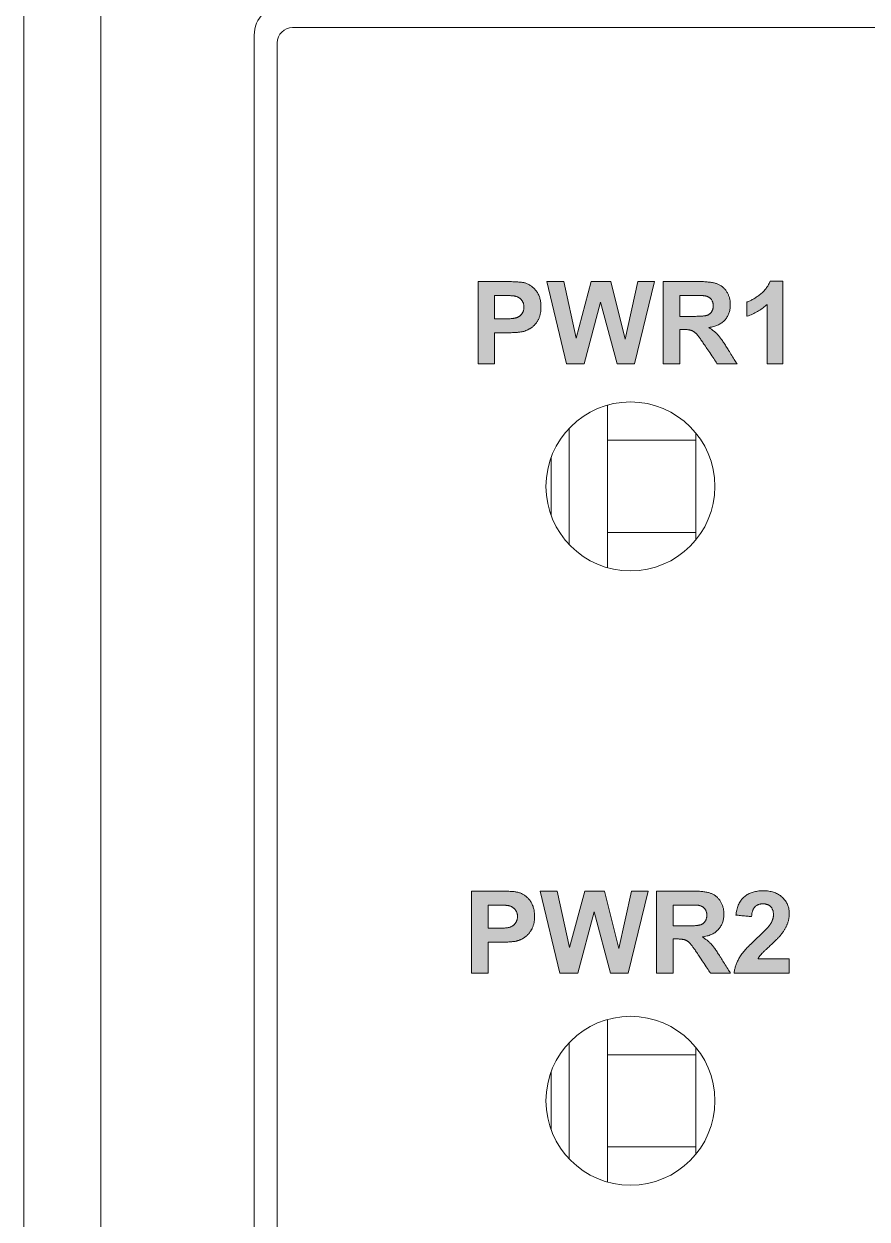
# Model space of a CAD drawing. Header units: millimetres. Extents: x 0 to 900, y 0 to 297.
# Drawn here: x 706.251 to 707.624, y 150.078 to 152.024 of the extents above; entities that cross this region are included whole.
import ezdxf

# ---------------------------------------------------------------- set-up
doc = ezdxf.new("R2010")
doc.units = ezdxf.units.MM
doc.layers.add('PRINT', color=7, linetype='Continuous')

# ---------------------------------------------------------------- blocks, each defined once
blk = doc.blocks.new('DVS-005R00')
at = {"layer": 'PRINT', "lineweight": 0}
h = blk.add_hatch(color=256, dxfattribs=at)
h.dxf.hatch_style = 2
edge = h.paths.add_edge_path()
edge.add_spline(control_points=[(5.915, 107.321), (5.915, 107.321), (5.915, 108.392), (5.915, 108.392), (5.915, 108.392), (6.262, 108.392), (6.262, 108.392), (6.394, 108.392), (6.479, 108.386), (6.519, 108.376), (6.581, 108.36), (6.632, 108.325), (6.673, 108.271), (6.715, 108.217), (6.735, 108.148), (6.735, 108.062), (6.735, 107.997), (6.723, 107.941), (6.7, 107.897), (6.676, 107.852), (6.645, 107.817), (6.609, 107.791), (6.572, 107.766), (6.535, 107.749), (6.497, 107.74), (6.445, 107.73), (6.37, 107.725), (6.272, 107.725), (6.272, 107.725), (6.131, 107.725), (6.131, 107.725), (6.131, 107.725), (6.131, 107.321), (6.131, 107.321), (6.131, 107.321), (5.915, 107.321), (5.915, 107.321)], knot_values=[0, 0, 0, 0, 1, 1, 1, 2, 2, 2, 3, 3, 3, 4, 4, 4, 5, 5, 5, 6, 6, 6, 7, 7, 7, 8, 8, 8, 9, 9, 9, 10, 10, 10, 11, 11, 11, 12, 12, 12, 12], degree=3, periodic=0)
edge = h.paths.add_edge_path()
edge.add_spline(control_points=[(6.131, 108.211), (6.131, 108.211), (6.131, 107.907), (6.131, 107.907), (6.131, 107.907), (6.25, 107.907), (6.25, 107.907), (6.335, 107.907), (6.392, 107.912), (6.421, 107.924), (6.449, 107.935), (6.472, 107.952), (6.488, 107.976), (6.505, 108), (6.513, 108.028), (6.513, 108.059), (6.513, 108.098), (6.501, 108.131), (6.478, 108.156), (6.455, 108.181), (6.427, 108.197), (6.391, 108.203), (6.366, 108.208), (6.314, 108.211), (6.236, 108.211), (6.236, 108.211), (6.131, 108.211), (6.131, 108.211)], knot_values=[0, 0, 0, 0, 1, 1, 1, 2, 2, 2, 3, 3, 3, 4, 4, 4, 5, 5, 5, 6, 6, 6, 7, 7, 7, 8, 8, 8, 9, 9, 9, 9], degree=3, periodic=0)
h = blk.add_hatch(color=256, dxfattribs=at)
h.dxf.hatch_style = 2
h.paths.add_polyline_path([(7.065, 107.321), (6.809, 108.392), (7.031, 108.392), (7.192, 107.656), (7.388, 108.392), (7.645, 108.392), (7.832, 107.644), (7.997, 108.392), (8.214, 108.392), (7.954, 107.321), (7.725, 107.321), (7.512, 108.122), (7.299, 107.321)])
h = blk.add_hatch(color=256, dxfattribs=at)
h.dxf.hatch_style = 2
edge = h.paths.add_edge_path()
edge.add_spline(control_points=[(8.325, 107.321), (8.325, 107.321), (8.325, 108.392), (8.325, 108.392), (8.325, 108.392), (8.78, 108.392), (8.78, 108.392), (8.895, 108.392), (8.978, 108.382), (9.03, 108.363), (9.082, 108.344), (9.123, 108.31), (9.154, 108.26), (9.186, 108.211), (9.201, 108.155), (9.201, 108.092), (9.201, 108.011), (9.177, 107.945), (9.13, 107.893), (9.083, 107.84), (9.012, 107.807), (8.919, 107.794), (8.965, 107.766), (9.004, 107.736), (9.034, 107.704), (9.065, 107.671), (9.106, 107.613), (9.157, 107.53), (9.157, 107.53), (9.288, 107.321), (9.288, 107.321), (9.288, 107.321), (9.029, 107.321), (9.029, 107.321), (9.029, 107.321), (8.873, 107.554), (8.873, 107.554), (8.818, 107.637), (8.78, 107.69), (8.759, 107.712), (8.739, 107.733), (8.717, 107.748), (8.694, 107.756), (8.671, 107.764), (8.635, 107.768), (8.585, 107.768), (8.585, 107.768), (8.542, 107.768), (8.542, 107.768), (8.542, 107.768), (8.542, 107.321), (8.542, 107.321), (8.542, 107.321), (8.325, 107.321), (8.325, 107.321)], knot_values=[0, 0, 0, 0, 1, 1, 1, 2, 2, 2, 3, 3, 3, 4, 4, 4, 5, 5, 5, 6, 6, 6, 7, 7, 7, 8, 8, 8, 9, 9, 9, 10, 10, 10, 11, 11, 11, 12, 12, 12, 13, 13, 13, 14, 14, 14, 15, 15, 15, 16, 16, 16, 17, 17, 17, 18, 18, 18, 18], degree=3, periodic=0)
edge = h.paths.add_edge_path()
edge.add_spline(control_points=[(8.542, 107.939), (8.542, 107.939), (8.702, 107.939), (8.702, 107.939), (8.805, 107.939), (8.87, 107.943), (8.896, 107.952), (8.922, 107.961), (8.942, 107.976), (8.956, 107.997), (8.971, 108.019), (8.978, 108.046), (8.978, 108.078), (8.978, 108.114), (8.969, 108.143), (8.95, 108.165), (8.93, 108.187), (8.903, 108.201), (8.868, 108.207), (8.851, 108.21), (8.798, 108.211), (8.71, 108.211), (8.71, 108.211), (8.542, 108.211), (8.542, 108.211), (8.542, 108.211), (8.542, 107.939), (8.542, 107.939)], knot_values=[0, 0, 0, 0, 1, 1, 1, 2, 2, 2, 3, 3, 3, 4, 4, 4, 5, 5, 5, 6, 6, 6, 7, 7, 7, 8, 8, 8, 9, 9, 9, 9], degree=3, periodic=0)
h = blk.add_hatch(color=256, dxfattribs=at)
h.dxf.hatch_style = 2
edge = h.paths.add_edge_path()
edge.add_spline(control_points=[(9.885, 107.321), (9.885, 107.321), (9.679, 107.321), (9.679, 107.321), (9.679, 107.321), (9.679, 108.095), (9.679, 108.095), (9.604, 108.024), (9.516, 107.973), (9.414, 107.939), (9.414, 107.939), (9.414, 108.125), (9.414, 108.125), (9.468, 108.143), (9.526, 108.176), (9.589, 108.225), (9.652, 108.274), (9.695, 108.331), (9.718, 108.396), (9.718, 108.396), (9.885, 108.396), (9.885, 108.396), (9.885, 108.396), (9.885, 107.321), (9.885, 107.321)], knot_values=[0, 0, 0, 0, 1, 1, 1, 2, 2, 2, 3, 3, 3, 4, 4, 4, 5, 5, 5, 6, 6, 6, 7, 7, 7, 8, 8, 8, 8], degree=3, periodic=0)
h = blk.add_hatch(color=256, dxfattribs=at)
h.dxf.hatch_style = 2
edge = h.paths.add_edge_path()
edge.add_spline(control_points=[(5.831, 99.385), (5.831, 99.385), (5.831, 100.456), (5.831, 100.456), (5.831, 100.456), (6.178, 100.456), (6.178, 100.456), (6.31, 100.456), (6.395, 100.45), (6.435, 100.44), (6.497, 100.424), (6.548, 100.389), (6.589, 100.335), (6.631, 100.281), (6.651, 100.211), (6.651, 100.126), (6.651, 100.06), (6.639, 100.005), (6.616, 99.96), (6.592, 99.916), (6.561, 99.88), (6.525, 99.855), (6.488, 99.829), (6.45, 99.812), (6.412, 99.804), (6.361, 99.794), (6.286, 99.789), (6.188, 99.789), (6.188, 99.789), (6.047, 99.789), (6.047, 99.789), (6.047, 99.789), (6.047, 99.385), (6.047, 99.385), (6.047, 99.385), (5.831, 99.385), (5.831, 99.385)], knot_values=[0, 0, 0, 0, 1, 1, 1, 2, 2, 2, 3, 3, 3, 4, 4, 4, 5, 5, 5, 6, 6, 6, 7, 7, 7, 8, 8, 8, 9, 9, 9, 10, 10, 10, 11, 11, 11, 12, 12, 12, 12], degree=3, periodic=0)
edge = h.paths.add_edge_path()
edge.add_spline(control_points=[(6.047, 100.274), (6.047, 100.274), (6.047, 99.971), (6.047, 99.971), (6.047, 99.971), (6.166, 99.971), (6.166, 99.971), (6.251, 99.971), (6.308, 99.976), (6.337, 99.987), (6.365, 99.999), (6.388, 100.016), (6.404, 100.04), (6.42, 100.064), (6.429, 100.092), (6.429, 100.123), (6.429, 100.162), (6.417, 100.194), (6.394, 100.22), (6.371, 100.245), (6.342, 100.261), (6.307, 100.267), (6.282, 100.272), (6.23, 100.274), (6.152, 100.274), (6.152, 100.274), (6.047, 100.274), (6.047, 100.274)], knot_values=[0, 0, 0, 0, 1, 1, 1, 2, 2, 2, 3, 3, 3, 4, 4, 4, 5, 5, 5, 6, 6, 6, 7, 7, 7, 8, 8, 8, 9, 9, 9, 9], degree=3, periodic=0)
h = blk.add_hatch(color=256, dxfattribs=at)
h.dxf.hatch_style = 2
h.paths.add_polyline_path([(6.981, 99.385), (6.725, 100.456), (6.946, 100.456), (7.108, 99.72), (7.304, 100.456), (7.561, 100.456), (7.748, 99.708), (7.913, 100.456), (8.13, 100.456), (7.87, 99.385), (7.641, 99.385), (7.428, 100.185), (7.215, 99.385)])
h = blk.add_hatch(color=256, dxfattribs=at)
h.dxf.hatch_style = 2
edge = h.paths.add_edge_path()
edge.add_spline(control_points=[(8.241, 99.385), (8.241, 99.385), (8.241, 100.456), (8.241, 100.456), (8.241, 100.456), (8.696, 100.456), (8.696, 100.456), (8.811, 100.456), (8.894, 100.446), (8.946, 100.427), (8.998, 100.408), (9.039, 100.373), (9.07, 100.324), (9.102, 100.275), (9.117, 100.219), (9.117, 100.155), (9.117, 100.075), (9.093, 100.009), (9.046, 99.956), (8.999, 99.904), (8.928, 99.871), (8.835, 99.857), (8.881, 99.83), (8.92, 99.8), (8.95, 99.768), (8.981, 99.735), (9.022, 99.677), (9.073, 99.594), (9.073, 99.594), (9.204, 99.385), (9.204, 99.385), (9.204, 99.385), (8.945, 99.385), (8.945, 99.385), (8.945, 99.385), (8.789, 99.618), (8.789, 99.618), (8.734, 99.701), (8.696, 99.754), (8.675, 99.775), (8.655, 99.797), (8.633, 99.812), (8.61, 99.82), (8.587, 99.828), (8.551, 99.832), (8.501, 99.832), (8.501, 99.832), (8.458, 99.832), (8.458, 99.832), (8.458, 99.832), (8.458, 99.385), (8.458, 99.385), (8.458, 99.385), (8.241, 99.385), (8.241, 99.385)], knot_values=[0, 0, 0, 0, 1, 1, 1, 2, 2, 2, 3, 3, 3, 4, 4, 4, 5, 5, 5, 6, 6, 6, 7, 7, 7, 8, 8, 8, 9, 9, 9, 10, 10, 10, 11, 11, 11, 12, 12, 12, 13, 13, 13, 14, 14, 14, 15, 15, 15, 16, 16, 16, 17, 17, 17, 18, 18, 18, 18], degree=3, periodic=0)
edge = h.paths.add_edge_path()
edge.add_spline(control_points=[(8.458, 100.003), (8.458, 100.003), (8.618, 100.003), (8.618, 100.003), (8.721, 100.003), (8.786, 100.007), (8.812, 100.016), (8.838, 100.025), (8.858, 100.04), (8.872, 100.061), (8.887, 100.083), (8.894, 100.109), (8.894, 100.142), (8.894, 100.178), (8.885, 100.207), (8.866, 100.229), (8.846, 100.251), (8.819, 100.265), (8.784, 100.271), (8.767, 100.273), (8.714, 100.274), (8.626, 100.274), (8.626, 100.274), (8.458, 100.274), (8.458, 100.274), (8.458, 100.274), (8.458, 100.003), (8.458, 100.003)], knot_values=[0, 0, 0, 0, 1, 1, 1, 2, 2, 2, 3, 3, 3, 4, 4, 4, 5, 5, 5, 6, 6, 6, 7, 7, 7, 8, 8, 8, 9, 9, 9, 9], degree=3, periodic=0)
h = blk.add_hatch(color=256, dxfattribs=at)
h.dxf.hatch_style = 2
edge = h.paths.add_edge_path()
edge.add_spline(control_points=[(9.969, 99.575), (9.969, 99.575), (9.969, 99.385), (9.969, 99.385), (9.969, 99.385), (9.249, 99.385), (9.249, 99.385), (9.257, 99.457), (9.28, 99.525), (9.319, 99.59), (9.358, 99.654), (9.435, 99.74), (9.55, 99.847), (9.643, 99.933), (9.699, 99.991), (9.72, 100.022), (9.749, 100.064), (9.763, 100.106), (9.763, 100.147), (9.763, 100.193), (9.75, 100.228), (9.726, 100.253), (9.701, 100.277), (9.667, 100.29), (9.624, 100.29), (9.581, 100.29), (9.547, 100.277), (9.522, 100.251), (9.496, 100.225), (9.482, 100.183), (9.478, 100.123), (9.478, 100.123), (9.273, 100.143), (9.273, 100.143), (9.286, 100.256), (9.324, 100.337), (9.388, 100.386), (9.452, 100.435), (9.533, 100.46), (9.629, 100.46), (9.735, 100.46), (9.818, 100.432), (9.878, 100.375), (9.939, 100.318), (9.969, 100.247), (9.969, 100.162), (9.969, 100.114), (9.96, 100.068), (9.943, 100.024), (9.926, 99.981), (9.898, 99.935), (9.861, 99.887), (9.836, 99.856), (9.791, 99.81), (9.726, 99.751), (9.661, 99.691), (9.621, 99.652), (9.603, 99.633), (9.586, 99.613), (9.572, 99.594), (9.561, 99.575), (9.561, 99.575), (9.969, 99.575), (9.969, 99.575)], knot_values=[0, 0, 0, 0, 1, 1, 1, 2, 2, 2, 3, 3, 3, 4, 4, 4, 5, 5, 5, 6, 6, 6, 7, 7, 7, 8, 8, 8, 9, 9, 9, 10, 10, 10, 11, 11, 11, 12, 12, 12, 13, 13, 13, 14, 14, 14, 15, 15, 15, 16, 16, 16, 17, 17, 17, 18, 18, 18, 19, 19, 19, 20, 20, 20, 21, 21, 21, 21], degree=3, periodic=0)
at = {"color": 7, "linetype": 'Continuous', "lineweight": 0}
for p, q in [((0, 0), (0, 115)), ((1, 115), (1, 0)), ((3, 3.4), (3, 111.6)), ((3.5, 111.7), (24.5, 111.7)), ((3.3, 3.5), (3.3, 111.5)), ((7.6, 104.669), (7.6, 106.781)), ((7.6, 104.669), (7.6, 106.781)), ((7.6, 104.669), (7.6, 106.781)), ((7.1, 104.973), (7.1, 106.477)), ((8.75, 106.325), (7.6, 106.325)), ((8.75, 106.325), (8.75, 106.418)), ((8.75, 105.125), (8.75, 106.325)), ((6.868, 105.35), (6.868, 106.1)), ((8.75, 105.125), (7.6, 105.125)), ((8.75, 105.032), (8.75, 105.125)), ((7.6, 96.669), (7.6, 98.781)), ((7.6, 96.669), (7.6, 98.781)), ((7.6, 96.669), (7.6, 98.781)), ((7.1, 96.973), (7.1, 98.477)), ((8.75, 98.325), (8.75, 98.418)), ((8.75, 98.325), (7.6, 98.325)), ((8.75, 97.125), (8.75, 98.325)), ((6.868, 97.35), (6.868, 98.1)), ((8.75, 97.125), (7.6, 97.125)), ((8.75, 97.032), (8.75, 97.125))]:
    blk.add_line(p, q, dxfattribs=at)
for centre, radius, start, end in [((3.4, 111.6), 0.4, 90, 180), ((3.5, 111.5), 0.2, 90, 180), ((7.9, 105.725), 1.1, 90, 270), ((7.9, 105.725), 1.1, 270, 90), ((7.9, 97.725), 1.1, 90, 270), ((7.9, 97.725), 1.1, 270, 90)]:
    blk.add_arc(centre, radius, start, end, dxfattribs=at)
at = {"layer": 'PRINT', "lineweight": 0}
for points in [[(5.915, 107.321), (5.915, 107.331), (5.915, 107.36), (5.915, 107.405), (5.915, 107.465), (5.915, 107.535), (5.915, 107.615), (5.915, 107.701), (5.915, 107.791), (5.915, 107.883), (5.915, 107.975), (5.915, 108.063), (5.915, 108.146), (5.915, 108.22), (5.915, 108.284), (5.915, 108.336), (5.915, 108.372), (5.915, 108.39), (5.916, 108.392), (5.923, 108.392), (5.936, 108.392), (5.953, 108.392), (5.975, 108.392), (5.999, 108.392), (6.026, 108.392), (6.055, 108.392), (6.085, 108.392), (6.115, 108.392), (6.144, 108.392), (6.171, 108.392), (6.197, 108.392), (6.219, 108.392), (6.238, 108.392), (6.251, 108.392), (6.26, 108.392), (6.266, 108.392), (6.288, 108.392), (6.309, 108.392), (6.329, 108.391), (6.349, 108.391), (6.367, 108.39), (6.385, 108.39), (6.401, 108.389), (6.417, 108.388), (6.432, 108.387), (6.446, 108.386), (6.459, 108.385), (6.471, 108.384), (6.482, 108.383), (6.492, 108.381), (6.501, 108.38), (6.51, 108.378), (6.518, 108.376), (6.527, 108.374), (6.537, 108.37), (6.548, 108.367), (6.557, 108.363), (6.567, 108.358), (6.577, 108.354), (6.586, 108.349), (6.595, 108.343), (6.604, 108.337), (6.613, 108.331), (6.621, 108.324), (6.63, 108.317), (6.638, 108.31), (6.646, 108.302), (6.654, 108.294), (6.661, 108.286), (6.669, 108.277), (6.676, 108.268), (6.682, 108.258), (6.689, 108.248), (6.695, 108.238), (6.7, 108.228), (6.706, 108.217), (6.71, 108.206), (6.715, 108.195), (6.719, 108.183), (6.722, 108.171), (6.725, 108.159), (6.728, 108.146), (6.73, 108.133), (6.732, 108.12), (6.734, 108.106), (6.735, 108.092), (6.735, 108.078), (6.735, 108.064), (6.735, 108.052), (6.735, 108.041), (6.734, 108.03), (6.734, 108.02), (6.733, 108.009), (6.731, 107.999), (6.73, 107.989), (6.728, 107.979), (6.726, 107.97), (6.724, 107.96), (6.721, 107.951), (6.719, 107.942), (6.716, 107.933), (6.713, 107.925), (6.709, 107.917), (6.706, 107.908), (6.702, 107.9), (6.698, 107.893), (6.693, 107.885), (6.689, 107.878), (6.684, 107.871), (6.68, 107.864), (6.675, 107.857), (6.67, 107.85), (6.665, 107.844), (6.66, 107.838), (6.655, 107.832), (6.649, 107.826), (6.644, 107.82), (6.638, 107.815), (6.633, 107.81), (6.627, 107.805), (6.621, 107.8), (6.614, 107.795), (6.608, 107.791), (6.602, 107.786), (6.595, 107.782), (6.589, 107.778), (6.583, 107.775), (6.576, 107.771), (6.57, 107.767), (6.564, 107.764), (6.557, 107.761), (6.551, 107.758), (6.544, 107.755), (6.538, 107.753), (6.531, 107.75), (6.525, 107.748), (6.518, 107.746), (6.512, 107.744), (6.505, 107.742), (6.499, 107.741), (6.49, 107.739), (6.481, 107.738), (6.471, 107.736), (6.461, 107.735), (6.45, 107.733), (6.439, 107.732), (6.427, 107.731), (6.415, 107.73), (6.402, 107.729), (6.389, 107.728), (6.376, 107.727), (6.362, 107.727), (6.347, 107.726), (6.332, 107.726), (6.317, 107.725), (6.301, 107.725), (6.285, 107.725), (6.272, 107.725), (6.27, 107.725), (6.266, 107.725), (6.259, 107.725), (6.251, 107.725), (6.242, 107.725), (6.231, 107.725), (6.219, 107.725), (6.207, 107.725), (6.195, 107.725), (6.183, 107.725), (6.172, 107.725), (6.161, 107.725), (6.152, 107.725), (6.144, 107.725), (6.137, 107.725), (6.133, 107.725), (6.131, 107.725), (6.131, 107.722), (6.131, 107.713), (6.131, 107.696), (6.131, 107.675), (6.131, 107.649), (6.131, 107.619), (6.131, 107.587), (6.131, 107.553), (6.131, 107.519), (6.131, 107.484), (6.131, 107.451), (6.131, 107.419), (6.131, 107.39), (6.131, 107.365), (6.131, 107.345), (6.131, 107.331), (6.131, 107.322), (6.131, 107.321), (6.127, 107.321), (6.12, 107.321), (6.11, 107.321), (6.097, 107.321), (6.082, 107.321), (6.065, 107.321), (6.047, 107.321), (6.029, 107.321), (6.01, 107.321), (5.992, 107.321), (5.975, 107.321), (5.958, 107.321), (5.944, 107.321), (5.932, 107.321), (5.923, 107.321), (5.917, 107.321)], [(8.325, 107.321), (8.325, 107.331), (8.325, 107.359), (8.325, 107.404), (8.325, 107.462), (8.325, 107.531), (8.325, 107.609), (8.325, 107.694), (8.325, 107.783), (8.325, 107.874), (8.325, 107.965), (8.325, 108.052), (8.325, 108.135), (8.325, 108.21), (8.325, 108.275), (8.325, 108.328), (8.325, 108.367), (8.325, 108.388), (8.326, 108.392), (8.333, 108.392), (8.348, 108.392), (8.37, 108.392), (8.396, 108.392), (8.427, 108.392), (8.462, 108.392), (8.499, 108.392), (8.537, 108.392), (8.576, 108.392), (8.614, 108.392), (8.65, 108.392), (8.684, 108.392), (8.715, 108.392), (8.74, 108.392), (8.761, 108.392), (8.774, 108.392), (8.78, 108.392), (8.795, 108.392), (8.814, 108.392), (8.832, 108.391), (8.85, 108.391), (8.867, 108.39), (8.883, 108.389), (8.899, 108.388), (8.914, 108.386), (8.928, 108.385), (8.942, 108.383), (8.955, 108.381), (8.968, 108.379), (8.98, 108.377), (8.992, 108.374), (9.002, 108.371), (9.013, 108.369), (9.022, 108.366), (9.031, 108.362), (9.04, 108.359), (9.049, 108.355), (9.057, 108.351), (9.065, 108.347), (9.073, 108.342), (9.081, 108.337), (9.088, 108.332), (9.095, 108.327), (9.102, 108.321), (9.109, 108.315), (9.116, 108.308), (9.123, 108.302), (9.129, 108.295), (9.135, 108.288), (9.141, 108.28), (9.147, 108.272), (9.152, 108.264), (9.157, 108.256), (9.162, 108.247), (9.167, 108.239), (9.171, 108.23), (9.176, 108.221), (9.179, 108.212), (9.183, 108.203), (9.186, 108.193), (9.189, 108.184), (9.191, 108.174), (9.194, 108.164), (9.196, 108.154), (9.197, 108.144), (9.199, 108.134), (9.2, 108.124), (9.201, 108.114), (9.201, 108.103), (9.201, 108.092), (9.201, 108.079), (9.2, 108.066), (9.199, 108.053), (9.198, 108.04), (9.196, 108.027), (9.193, 108.015), (9.19, 108.003), (9.187, 107.991), (9.183, 107.98), (9.179, 107.969), (9.174, 107.958), (9.169, 107.947), (9.163, 107.937), (9.157, 107.927), (9.15, 107.917), (9.143, 107.908), (9.136, 107.899), (9.128, 107.89), (9.119, 107.881), (9.11, 107.873), (9.101, 107.865), (9.091, 107.857), (9.081, 107.85), (9.07, 107.844), (9.059, 107.837), (9.048, 107.831), (9.036, 107.826), (9.023, 107.82), (9.01, 107.816), (8.997, 107.811), (8.983, 107.807), (8.969, 107.803), (8.954, 107.8), (8.939, 107.797), (8.923, 107.794), (8.924, 107.79), (8.932, 107.786), (8.94, 107.781), (8.947, 107.776), (8.954, 107.771), (8.962, 107.766), (8.969, 107.761), (8.975, 107.756), (8.982, 107.751), (8.988, 107.746), (8.995, 107.741), (9.001, 107.736), (9.007, 107.73), (9.013, 107.725), (9.019, 107.72), (9.024, 107.714), (9.03, 107.709), (9.035, 107.703), (9.04, 107.697), (9.046, 107.691), (9.051, 107.684), (9.057, 107.677), (9.063, 107.669), (9.07, 107.661), (9.076, 107.652), (9.083, 107.643), (9.09, 107.633), (9.097, 107.623), (9.104, 107.612), (9.112, 107.601), (9.12, 107.589), (9.128, 107.577), (9.136, 107.564), (9.144, 107.551), (9.153, 107.537), (9.158, 107.53), (9.16, 107.526), (9.165, 107.519), (9.171, 107.509), (9.179, 107.496), (9.188, 107.482), (9.198, 107.466), (9.208, 107.449), (9.219, 107.431), (9.23, 107.413), (9.241, 107.396), (9.252, 107.379), (9.261, 107.364), (9.27, 107.35), (9.277, 107.338), (9.283, 107.329), (9.287, 107.324), (9.288, 107.321), (9.286, 107.321), (9.28, 107.321), (9.269, 107.321), (9.256, 107.321), (9.239, 107.321), (9.221, 107.321), (9.2, 107.321), (9.179, 107.321), (9.157, 107.321), (9.135, 107.321), (9.114, 107.321), (9.094, 107.321), (9.075, 107.321), (9.059, 107.321), (9.046, 107.321), (9.036, 107.321), (9.031, 107.321), (9.029, 107.321), (9.027, 107.325), (9.022, 107.332), (9.015, 107.342), (9.006, 107.356), (8.996, 107.371), (8.984, 107.389), (8.971, 107.408), (8.958, 107.427), (8.945, 107.447), (8.932, 107.467), (8.919, 107.485), (8.908, 107.503), (8.897, 107.519), (8.888, 107.532), (8.881, 107.543), (8.876, 107.55), (8.873, 107.554), (8.867, 107.563), (8.858, 107.577), (8.849, 107.59), (8.841, 107.602), (8.833, 107.614), (8.825, 107.625), (8.818, 107.635), (8.811, 107.645), (8.804, 107.655), (8.798, 107.663), (8.792, 107.672), (8.786, 107.679), (8.781, 107.686), (8.776, 107.692), (8.771, 107.698), (8.767, 107.703), (8.763, 107.708), (8.759, 107.712), (8.756, 107.715), (8.752, 107.719), (8.749, 107.722), (8.745, 107.725), (8.741, 107.728), (8.738, 107.731), (8.734, 107.734), (8.73, 107.737), (8.727, 107.739), (8.723, 107.742), (8.719, 107.744), (8.716, 107.746), (8.712, 107.748), (8.708, 107.75), (8.704, 107.752), (8.7, 107.754), (8.697, 107.755), (8.693, 107.757), (8.688, 107.758), (8.684, 107.759), (8.679, 107.76), (8.674, 107.761), (8.669, 107.762), (8.664, 107.763), (8.658, 107.764), (8.652, 107.765), (8.646, 107.765), (8.639, 107.766), (8.633, 107.767), (8.626, 107.767), (8.618, 107.767), (8.611, 107.768), (8.603, 107.768), (8.595, 107.768), (8.587, 107.768), (8.585, 107.768), (8.584, 107.768), (8.582, 107.768), (8.58, 107.768), (8.577, 107.768), (8.574, 107.768), (8.571, 107.768), (8.567, 107.768), (8.563, 107.768), (8.56, 107.768), (8.556, 107.768), (8.553, 107.768), (8.55, 107.768), (8.547, 107.768), (8.545, 107.768), (8.543, 107.768), (8.542, 107.768), (8.542, 107.768), (8.542, 107.762), (8.542, 107.749), (8.542, 107.729), (8.542, 107.703), (8.542, 107.674), (8.542, 107.64), (8.542, 107.604), (8.542, 107.567), (8.542, 107.529), (8.542, 107.491), (8.542, 107.455), (8.542, 107.421), (8.542, 107.391), (8.542, 107.364), (8.542, 107.344), (8.542, 107.329), (8.542, 107.322), (8.541, 107.321), (8.537, 107.321), (8.529, 107.321), (8.518, 107.321), (8.505, 107.321), (8.49, 107.321), (8.473, 107.321), (8.455, 107.321), (8.437, 107.321), (8.419, 107.321), (8.401, 107.321), (8.384, 107.321), (8.368, 107.321), (8.354, 107.321), (8.342, 107.321), (8.333, 107.321), (8.327, 107.321)], [(9.885, 107.321), (9.883, 107.321), (9.877, 107.321), (9.868, 107.321), (9.856, 107.321), (9.842, 107.321), (9.827, 107.321), (9.81, 107.321), (9.792, 107.321), (9.774, 107.321), (9.756, 107.321), (9.739, 107.321), (9.724, 107.321), (9.709, 107.321), (9.697, 107.321), (9.688, 107.321), (9.682, 107.321), (9.679, 107.321), (9.679, 107.327), (9.679, 107.347), (9.679, 107.379), (9.679, 107.422), (9.679, 107.473), (9.679, 107.532), (9.679, 107.595), (9.679, 107.661), (9.679, 107.729), (9.679, 107.796), (9.679, 107.861), (9.679, 107.921), (9.679, 107.975), (9.679, 108.022), (9.679, 108.058), (9.679, 108.083), (9.679, 108.094), (9.669, 108.085), (9.656, 108.074), (9.642, 108.062), (9.628, 108.051), (9.614, 108.04), (9.599, 108.03), (9.584, 108.02), (9.569, 108.011), (9.554, 108.001), (9.538, 107.993), (9.522, 107.984), (9.506, 107.976), (9.49, 107.968), (9.473, 107.961), (9.456, 107.954), (9.439, 107.947), (9.421, 107.941), (9.414, 107.94), (9.414, 107.944), (9.414, 107.951), (9.414, 107.961), (9.414, 107.972), (9.414, 107.986), (9.414, 108.001), (9.414, 108.017), (9.414, 108.033), (9.414, 108.049), (9.414, 108.065), (9.414, 108.08), (9.414, 108.093), (9.414, 108.105), (9.414, 108.114), (9.414, 108.121), (9.414, 108.125), (9.419, 108.127), (9.429, 108.13), (9.438, 108.134), (9.448, 108.138), (9.458, 108.142), (9.467, 108.147), (9.477, 108.152), (9.487, 108.157), (9.498, 108.163), (9.508, 108.169), (9.518, 108.175), (9.528, 108.182), (9.539, 108.189), (9.55, 108.196), (9.56, 108.204), (9.571, 108.211), (9.582, 108.22), (9.593, 108.228), (9.604, 108.237), (9.614, 108.246), (9.624, 108.255), (9.633, 108.264), (9.642, 108.273), (9.651, 108.283), (9.659, 108.293), (9.667, 108.303), (9.674, 108.313), (9.681, 108.323), (9.688, 108.333), (9.694, 108.344), (9.7, 108.355), (9.705, 108.365), (9.71, 108.376), (9.715, 108.388), (9.718, 108.396), (9.721, 108.396), (9.726, 108.396), (9.734, 108.396), (9.744, 108.396), (9.755, 108.396), (9.768, 108.396), (9.782, 108.396), (9.797, 108.396), (9.811, 108.396), (9.826, 108.396), (9.839, 108.396), (9.852, 108.396), (9.863, 108.396), (9.872, 108.396), (9.879, 108.396), (9.883, 108.396), (9.885, 108.396), (9.885, 108.383), (9.885, 108.351), (9.885, 108.302), (9.885, 108.239), (9.885, 108.165), (9.885, 108.082), (9.885, 107.993), (9.885, 107.9), (9.885, 107.806), (9.885, 107.713), (9.885, 107.625), (9.885, 107.543), (9.885, 107.47), (9.885, 107.409), (9.885, 107.362), (9.885, 107.332)], [(6.131, 108.211), (6.131, 108.208), (6.131, 108.199), (6.131, 108.186), (6.131, 108.169), (6.131, 108.149), (6.131, 108.126), (6.131, 108.101), (6.131, 108.075), (6.131, 108.048), (6.131, 108.022), (6.131, 107.997), (6.131, 107.974), (6.131, 107.953), (6.131, 107.935), (6.131, 107.921), (6.131, 107.911), (6.131, 107.907), (6.132, 107.907), (6.135, 107.907), (6.14, 107.907), (6.146, 107.907), (6.154, 107.907), (6.162, 107.907), (6.172, 107.907), (6.182, 107.907), (6.192, 107.907), (6.202, 107.907), (6.212, 107.907), (6.222, 107.907), (6.23, 107.907), (6.237, 107.907), (6.243, 107.907), (6.247, 107.907), (6.249, 107.907), (6.258, 107.907), (6.272, 107.907), (6.286, 107.907), (6.299, 107.908), (6.311, 107.908), (6.323, 107.909), (6.335, 107.909), (6.346, 107.91), (6.356, 107.911), (6.365, 107.912), (6.375, 107.913), (6.383, 107.914), (6.391, 107.916), (6.398, 107.917), (6.405, 107.919), (6.411, 107.921), (6.417, 107.922), (6.422, 107.924), (6.427, 107.926), (6.432, 107.929), (6.437, 107.931), (6.441, 107.933), (6.446, 107.936), (6.45, 107.939), (6.454, 107.941), (6.458, 107.944), (6.462, 107.947), (6.466, 107.951), (6.469, 107.954), (6.473, 107.957), (6.476, 107.961), (6.479, 107.965), (6.483, 107.969), (6.486, 107.973), (6.489, 107.977), (6.491, 107.981), (6.494, 107.985), (6.496, 107.99), (6.499, 107.994), (6.501, 107.999), (6.502, 108.003), (6.504, 108.008), (6.506, 108.013), (6.507, 108.017), (6.508, 108.022), (6.51, 108.027), (6.51, 108.032), (6.511, 108.037), (6.512, 108.043), (6.512, 108.048), (6.513, 108.053), (6.513, 108.059), (6.513, 108.065), (6.512, 108.072), (6.512, 108.078), (6.511, 108.085), (6.51, 108.091), (6.509, 108.097), (6.507, 108.103), (6.505, 108.109), (6.503, 108.114), (6.501, 108.12), (6.499, 108.125), (6.496, 108.13), (6.493, 108.136), (6.49, 108.14), (6.487, 108.145), (6.483, 108.15), (6.48, 108.154), (6.476, 108.159), (6.472, 108.163), (6.467, 108.167), (6.463, 108.171), (6.458, 108.174), (6.454, 108.178), (6.449, 108.181), (6.444, 108.184), (6.439, 108.187), (6.434, 108.19), (6.429, 108.192), (6.423, 108.194), (6.418, 108.196), (6.412, 108.198), (6.407, 108.2), (6.401, 108.201), (6.395, 108.203), (6.389, 108.204), (6.384, 108.205), (6.379, 108.205), (6.373, 108.206), (6.366, 108.207), (6.359, 108.207), (6.351, 108.208), (6.343, 108.208), (6.335, 108.209), (6.325, 108.209), (6.316, 108.21), (6.305, 108.21), (6.295, 108.21), (6.283, 108.21), (6.271, 108.21), (6.259, 108.211), (6.246, 108.211), (6.236, 108.211), (6.234, 108.211), (6.231, 108.211), (6.226, 108.211), (6.22, 108.211), (6.213, 108.211), (6.205, 108.211), (6.196, 108.211), (6.187, 108.211), (6.178, 108.211), (6.169, 108.211), (6.161, 108.211), (6.153, 108.211), (6.146, 108.211), (6.14, 108.211), (6.135, 108.211), (6.132, 108.211)], [(8.542, 107.939), (8.543, 107.939), (8.548, 107.939), (8.555, 107.939), (8.564, 107.939), (8.574, 107.939), (8.586, 107.939), (8.599, 107.939), (8.613, 107.939), (8.627, 107.939), (8.641, 107.939), (8.654, 107.939), (8.666, 107.939), (8.678, 107.939), (8.687, 107.939), (8.694, 107.939), (8.699, 107.939), (8.702, 107.939), (8.715, 107.939), (8.732, 107.939), (8.749, 107.939), (8.764, 107.94), (8.779, 107.94), (8.793, 107.94), (8.806, 107.941), (8.818, 107.942), (8.83, 107.942), (8.841, 107.943), (8.851, 107.944), (8.86, 107.945), (8.868, 107.946), (8.876, 107.947), (8.882, 107.949), (8.889, 107.95), (8.894, 107.951), (8.898, 107.953), (8.903, 107.955), (8.907, 107.956), (8.911, 107.958), (8.915, 107.96), (8.919, 107.963), (8.923, 107.965), (8.927, 107.967), (8.93, 107.97), (8.934, 107.973), (8.937, 107.975), (8.94, 107.978), (8.943, 107.981), (8.946, 107.985), (8.949, 107.988), (8.952, 107.991), (8.955, 107.995), (8.957, 107.999), (8.96, 108.002), (8.962, 108.006), (8.964, 108.01), (8.966, 108.015), (8.968, 108.019), (8.97, 108.023), (8.971, 108.028), (8.973, 108.032), (8.974, 108.037), (8.975, 108.042), (8.976, 108.047), (8.977, 108.052), (8.977, 108.057), (8.978, 108.062), (8.978, 108.067), (8.978, 108.073), (8.978, 108.078), (8.978, 108.085), (8.978, 108.091), (8.977, 108.097), (8.977, 108.102), (8.976, 108.108), (8.975, 108.113), (8.973, 108.119), (8.972, 108.124), (8.97, 108.129), (8.968, 108.134), (8.966, 108.139), (8.964, 108.143), (8.962, 108.148), (8.959, 108.152), (8.956, 108.157), (8.953, 108.161), (8.95, 108.165), (8.947, 108.168), (8.943, 108.172), (8.939, 108.175), (8.935, 108.179), (8.931, 108.182), (8.927, 108.185), (8.923, 108.188), (8.918, 108.19), (8.913, 108.193), (8.909, 108.195), (8.904, 108.197), (8.898, 108.199), (8.893, 108.201), (8.888, 108.203), (8.882, 108.204), (8.876, 108.206), (8.87, 108.207), (8.866, 108.207), (8.862, 108.208), (8.857, 108.208), (8.852, 108.208), (8.846, 108.209), (8.839, 108.209), (8.832, 108.209), (8.824, 108.21), (8.815, 108.21), (8.805, 108.21), (8.795, 108.21), (8.784, 108.21), (8.773, 108.21), (8.76, 108.21), (8.747, 108.211), (8.733, 108.211), (8.719, 108.211), (8.71, 108.211), (8.707, 108.211), (8.701, 108.211), (8.693, 108.211), (8.682, 108.211), (8.67, 108.211), (8.657, 108.211), (8.643, 108.211), (8.628, 108.211), (8.614, 108.211), (8.599, 108.211), (8.586, 108.211), (8.573, 108.211), (8.562, 108.211), (8.553, 108.211), (8.547, 108.211), (8.543, 108.211), (8.542, 108.21), (8.542, 108.207), (8.542, 108.198), (8.542, 108.186), (8.542, 108.17), (8.542, 108.151), (8.542, 108.13), (8.542, 108.107), (8.542, 108.084), (8.542, 108.06), (8.542, 108.037), (8.542, 108.015), (8.542, 107.994), (8.542, 107.976), (8.542, 107.961), (8.542, 107.949), (8.542, 107.942)], [(5.831, 99.385), (5.831, 99.395), (5.831, 99.424), (5.831, 99.469), (5.831, 99.528), (5.831, 99.599), (5.831, 99.679), (5.831, 99.765), (5.831, 99.855), (5.831, 99.947), (5.831, 100.039), (5.831, 100.127), (5.831, 100.209), (5.831, 100.284), (5.831, 100.348), (5.831, 100.4), (5.831, 100.436), (5.831, 100.454), (5.832, 100.456), (5.839, 100.456), (5.852, 100.456), (5.869, 100.456), (5.891, 100.456), (5.915, 100.456), (5.942, 100.456), (5.971, 100.456), (6.001, 100.456), (6.031, 100.456), (6.06, 100.456), (6.087, 100.456), (6.113, 100.456), (6.135, 100.456), (6.153, 100.456), (6.167, 100.456), (6.176, 100.456), (6.182, 100.456), (6.204, 100.456), (6.225, 100.455), (6.245, 100.455), (6.265, 100.455), (6.283, 100.454), (6.3, 100.454), (6.317, 100.453), (6.333, 100.452), (6.348, 100.451), (6.362, 100.45), (6.374, 100.449), (6.387, 100.448), (6.398, 100.446), (6.408, 100.445), (6.417, 100.443), (6.426, 100.442), (6.433, 100.44), (6.443, 100.437), (6.453, 100.434), (6.463, 100.431), (6.473, 100.427), (6.483, 100.422), (6.493, 100.417), (6.502, 100.412), (6.511, 100.407), (6.52, 100.401), (6.529, 100.395), (6.537, 100.388), (6.546, 100.381), (6.554, 100.374), (6.562, 100.366), (6.57, 100.358), (6.577, 100.35), (6.584, 100.341), (6.592, 100.332), (6.598, 100.322), (6.605, 100.312), (6.611, 100.302), (6.616, 100.292), (6.621, 100.281), (6.626, 100.27), (6.631, 100.258), (6.634, 100.247), (6.638, 100.235), (6.641, 100.222), (6.644, 100.21), (6.646, 100.197), (6.648, 100.184), (6.649, 100.17), (6.651, 100.156), (6.651, 100.142), (6.651, 100.128), (6.651, 100.116), (6.651, 100.105), (6.65, 100.094), (6.65, 100.083), (6.649, 100.073), (6.647, 100.063), (6.646, 100.053), (6.644, 100.043), (6.642, 100.033), (6.64, 100.024), (6.637, 100.015), (6.635, 100.006), (6.632, 99.997), (6.629, 99.989), (6.625, 99.98), (6.621, 99.972), (6.618, 99.964), (6.613, 99.957), (6.609, 99.949), (6.605, 99.942), (6.6, 99.935), (6.596, 99.928), (6.591, 99.921), (6.586, 99.914), (6.581, 99.908), (6.576, 99.902), (6.571, 99.896), (6.565, 99.89), (6.56, 99.884), (6.554, 99.879), (6.548, 99.874), (6.543, 99.869), (6.537, 99.864), (6.53, 99.859), (6.524, 99.855), (6.518, 99.85), (6.511, 99.846), (6.505, 99.842), (6.499, 99.838), (6.492, 99.835), (6.486, 99.831), (6.479, 99.828), (6.473, 99.825), (6.467, 99.822), (6.46, 99.819), (6.454, 99.817), (6.447, 99.814), (6.441, 99.812), (6.434, 99.81), (6.428, 99.808), (6.421, 99.806), (6.415, 99.805), (6.406, 99.803), (6.397, 99.801), (6.387, 99.8), (6.377, 99.798), (6.366, 99.797), (6.355, 99.796), (6.343, 99.795), (6.331, 99.794), (6.318, 99.793), (6.305, 99.792), (6.292, 99.791), (6.278, 99.79), (6.263, 99.79), (6.248, 99.79), (6.233, 99.789), (6.217, 99.789), (6.201, 99.789), (6.188, 99.789), (6.186, 99.789), (6.182, 99.789), (6.175, 99.789), (6.167, 99.789), (6.158, 99.789), (6.147, 99.789), (6.135, 99.789), (6.123, 99.789), (6.111, 99.789), (6.099, 99.789), (6.088, 99.789), (6.077, 99.789), (6.068, 99.789), (6.06, 99.789), (6.053, 99.789), (6.049, 99.789), (6.047, 99.789), (6.047, 99.786), (6.047, 99.776), (6.047, 99.76), (6.047, 99.739), (6.047, 99.713), (6.047, 99.683), (6.047, 99.651), (6.047, 99.617), (6.047, 99.583), (6.047, 99.548), (6.047, 99.514), (6.047, 99.483), (6.047, 99.454), (6.047, 99.429), (6.047, 99.409), (6.047, 99.394), (6.047, 99.386), (6.047, 99.385), (6.043, 99.385), (6.036, 99.385), (6.026, 99.385), (6.013, 99.385), (5.998, 99.385), (5.981, 99.385), (5.963, 99.385), (5.945, 99.385), (5.926, 99.385), (5.908, 99.385), (5.89, 99.385), (5.874, 99.385), (5.86, 99.385), (5.848, 99.385), (5.839, 99.385), (5.833, 99.385)], [(8.241, 99.385), (8.241, 99.395), (8.241, 99.423), (8.241, 99.468), (8.241, 99.526), (8.241, 99.595), (8.241, 99.673), (8.241, 99.758), (8.241, 99.847), (8.241, 99.938), (8.241, 100.029), (8.241, 100.116), (8.241, 100.199), (8.241, 100.274), (8.241, 100.339), (8.241, 100.392), (8.241, 100.43), (8.241, 100.452), (8.242, 100.456), (8.249, 100.456), (8.264, 100.456), (8.285, 100.456), (8.312, 100.456), (8.343, 100.456), (8.378, 100.456), (8.414, 100.456), (8.453, 100.456), (8.491, 100.456), (8.53, 100.456), (8.566, 100.456), (8.6, 100.456), (8.63, 100.456), (8.656, 100.456), (8.677, 100.456), (8.69, 100.456), (8.696, 100.456), (8.711, 100.456), (8.73, 100.455), (8.748, 100.455), (8.766, 100.454), (8.783, 100.454), (8.799, 100.453), (8.815, 100.451), (8.83, 100.45), (8.844, 100.448), (8.858, 100.447), (8.871, 100.445), (8.884, 100.443), (8.896, 100.44), (8.908, 100.438), (8.918, 100.435), (8.929, 100.432), (8.938, 100.429), (8.947, 100.426), (8.956, 100.423), (8.964, 100.419), (8.973, 100.415), (8.981, 100.411), (8.989, 100.406), (8.996, 100.401), (9.004, 100.396), (9.011, 100.39), (9.018, 100.385), (9.025, 100.379), (9.032, 100.372), (9.038, 100.365), (9.045, 100.359), (9.051, 100.351), (9.057, 100.344), (9.063, 100.336), (9.068, 100.328), (9.073, 100.319), (9.078, 100.311), (9.083, 100.302), (9.087, 100.294), (9.091, 100.285), (9.095, 100.276), (9.099, 100.266), (9.102, 100.257), (9.105, 100.247), (9.107, 100.238), (9.11, 100.228), (9.112, 100.218), (9.113, 100.208), (9.115, 100.198), (9.116, 100.188), (9.117, 100.177), (9.117, 100.167), (9.117, 100.156), (9.117, 100.143), (9.116, 100.129), (9.115, 100.116), (9.114, 100.104), (9.112, 100.091), (9.109, 100.079), (9.106, 100.067), (9.103, 100.055), (9.099, 100.044), (9.095, 100.033), (9.09, 100.022), (9.085, 100.011), (9.079, 100.001), (9.073, 99.991), (9.066, 99.981), (9.059, 99.972), (9.052, 99.962), (9.044, 99.953), (9.035, 99.945), (9.026, 99.937), (9.017, 99.929), (9.007, 99.921), (8.997, 99.914), (8.986, 99.907), (8.975, 99.901), (8.963, 99.895), (8.951, 99.889), (8.939, 99.884), (8.926, 99.879), (8.913, 99.875), (8.899, 99.871), (8.884, 99.867), (8.87, 99.864), (8.855, 99.861), (8.839, 99.858), (8.84, 99.854), (8.848, 99.849), (8.856, 99.845), (8.863, 99.84), (8.87, 99.835), (8.877, 99.83), (8.884, 99.825), (8.891, 99.82), (8.898, 99.815), (8.904, 99.81), (8.911, 99.805), (8.917, 99.799), (8.923, 99.794), (8.929, 99.789), (8.935, 99.783), (8.94, 99.778), (8.946, 99.773), (8.951, 99.767), (8.956, 99.761), (8.962, 99.755), (8.967, 99.748), (8.973, 99.741), (8.979, 99.733), (8.986, 99.724), (8.992, 99.716), (8.999, 99.706), (9.006, 99.697), (9.013, 99.686), (9.02, 99.676), (9.028, 99.664), (9.036, 99.653), (9.044, 99.64), (9.052, 99.628), (9.06, 99.615), (9.069, 99.601), (9.074, 99.593), (9.076, 99.59), (9.08, 99.582), (9.087, 99.572), (9.095, 99.56), (9.104, 99.545), (9.114, 99.529), (9.124, 99.512), (9.135, 99.495), (9.146, 99.477), (9.157, 99.46), (9.168, 99.443), (9.177, 99.427), (9.186, 99.414), (9.193, 99.402), (9.199, 99.393), (9.202, 99.387), (9.204, 99.385), (9.202, 99.385), (9.196, 99.385), (9.185, 99.385), (9.172, 99.385), (9.155, 99.385), (9.137, 99.385), (9.116, 99.385), (9.095, 99.385), (9.073, 99.385), (9.051, 99.385), (9.03, 99.385), (9.01, 99.385), (8.991, 99.385), (8.975, 99.385), (8.962, 99.385), (8.952, 99.385), (8.947, 99.385), (8.945, 99.385), (8.943, 99.388), (8.938, 99.396), (8.931, 99.406), (8.922, 99.419), (8.912, 99.435), (8.9, 99.453), (8.887, 99.471), (8.874, 99.491), (8.861, 99.511), (8.848, 99.53), (8.835, 99.549), (8.823, 99.567), (8.813, 99.583), (8.804, 99.596), (8.797, 99.607), (8.792, 99.614), (8.789, 99.618), (8.783, 99.627), (8.774, 99.641), (8.765, 99.654), (8.757, 99.666), (8.749, 99.678), (8.741, 99.689), (8.734, 99.699), (8.727, 99.709), (8.72, 99.718), (8.714, 99.727), (8.708, 99.735), (8.702, 99.743), (8.697, 99.75), (8.692, 99.756), (8.687, 99.762), (8.683, 99.767), (8.679, 99.772), (8.675, 99.776), (8.672, 99.779), (8.668, 99.783), (8.664, 99.786), (8.661, 99.789), (8.657, 99.792), (8.654, 99.795), (8.65, 99.798), (8.646, 99.801), (8.643, 99.803), (8.639, 99.806), (8.635, 99.808), (8.632, 99.81), (8.628, 99.812), (8.624, 99.814), (8.62, 99.816), (8.616, 99.818), (8.612, 99.819), (8.609, 99.82), (8.604, 99.822), (8.6, 99.823), (8.595, 99.824), (8.59, 99.825), (8.585, 99.826), (8.58, 99.827), (8.574, 99.828), (8.568, 99.829), (8.562, 99.829), (8.555, 99.83), (8.549, 99.83), (8.542, 99.831), (8.534, 99.831), (8.527, 99.832), (8.519, 99.832), (8.511, 99.832), (8.503, 99.832), (8.501, 99.832), (8.5, 99.832), (8.498, 99.832), (8.496, 99.832), (8.493, 99.832), (8.49, 99.832), (8.487, 99.832), (8.483, 99.832), (8.479, 99.832), (8.476, 99.832), (8.472, 99.832), (8.469, 99.832), (8.466, 99.832), (8.463, 99.832), (8.461, 99.832), (8.459, 99.832), (8.458, 99.832), (8.458, 99.832), (8.458, 99.826), (8.458, 99.812), (8.458, 99.793), (8.458, 99.767), (8.458, 99.737), (8.458, 99.704), (8.458, 99.668), (8.458, 99.631), (8.458, 99.593), (8.458, 99.555), (8.458, 99.519), (8.458, 99.485), (8.458, 99.454), (8.458, 99.428), (8.458, 99.407), (8.458, 99.393), (8.458, 99.386), (8.457, 99.385), (8.452, 99.385), (8.445, 99.385), (8.434, 99.385), (8.421, 99.385), (8.406, 99.385), (8.389, 99.385), (8.371, 99.385), (8.353, 99.385), (8.335, 99.385), (8.317, 99.385), (8.3, 99.385), (8.284, 99.385), (8.27, 99.385), (8.258, 99.385), (8.249, 99.385), (8.243, 99.385)], [(9.969, 99.575), (9.969, 99.574), (9.969, 99.569), (9.969, 99.561), (9.969, 99.551), (9.969, 99.538), (9.969, 99.524), (9.969, 99.509), (9.969, 99.494), (9.969, 99.477), (9.969, 99.461), (9.969, 99.446), (9.969, 99.431), (9.969, 99.418), (9.969, 99.406), (9.969, 99.397), (9.969, 99.39), (9.969, 99.386), (9.968, 99.385), (9.957, 99.385), (9.934, 99.385), (9.902, 99.385), (9.86, 99.385), (9.812, 99.385), (9.758, 99.385), (9.7, 99.385), (9.64, 99.385), (9.579, 99.385), (9.518, 99.385), (9.46, 99.385), (9.406, 99.385), (9.358, 99.385), (9.316, 99.385), (9.284, 99.385), (9.261, 99.385), (9.25, 99.385), (9.25, 99.393), (9.252, 99.405), (9.254, 99.417), (9.256, 99.429), (9.259, 99.441), (9.262, 99.453), (9.265, 99.465), (9.268, 99.477), (9.272, 99.488), (9.276, 99.5), (9.28, 99.511), (9.285, 99.523), (9.29, 99.534), (9.295, 99.545), (9.301, 99.557), (9.307, 99.568), (9.313, 99.579), (9.319, 99.59), (9.326, 99.601), (9.334, 99.613), (9.343, 99.624), (9.352, 99.637), (9.362, 99.65), (9.372, 99.663), (9.384, 99.676), (9.396, 99.69), (9.409, 99.705), (9.422, 99.72), (9.436, 99.735), (9.451, 99.75), (9.467, 99.766), (9.484, 99.783), (9.501, 99.8), (9.519, 99.817), (9.537, 99.835), (9.555, 99.851), (9.571, 99.866), (9.585, 99.879), (9.599, 99.892), (9.612, 99.905), (9.624, 99.917), (9.636, 99.928), (9.647, 99.939), (9.657, 99.95), (9.667, 99.96), (9.676, 99.969), (9.684, 99.978), (9.692, 99.986), (9.699, 99.994), (9.705, 100.001), (9.71, 100.008), (9.715, 100.014), (9.719, 100.02), (9.724, 100.027), (9.728, 100.034), (9.732, 100.041), (9.736, 100.048), (9.74, 100.055), (9.743, 100.062), (9.746, 100.07), (9.749, 100.077), (9.752, 100.084), (9.754, 100.091), (9.756, 100.098), (9.758, 100.105), (9.759, 100.112), (9.761, 100.119), (9.762, 100.126), (9.762, 100.133), (9.763, 100.14), (9.763, 100.147), (9.763, 100.155), (9.762, 100.163), (9.762, 100.17), (9.761, 100.177), (9.76, 100.184), (9.758, 100.19), (9.757, 100.197), (9.755, 100.203), (9.753, 100.209), (9.751, 100.215), (9.748, 100.221), (9.746, 100.226), (9.743, 100.231), (9.74, 100.236), (9.736, 100.241), (9.733, 100.246), (9.729, 100.25), (9.725, 100.254), (9.72, 100.258), (9.716, 100.262), (9.711, 100.266), (9.706, 100.269), (9.701, 100.272), (9.696, 100.275), (9.69, 100.277), (9.685, 100.28), (9.679, 100.282), (9.673, 100.283), (9.667, 100.285), (9.661, 100.286), (9.654, 100.288), (9.648, 100.289), (9.641, 100.289), (9.634, 100.29), (9.626, 100.29), (9.619, 100.29), (9.612, 100.29), (9.605, 100.289), (9.598, 100.288), (9.592, 100.287), (9.585, 100.286), (9.579, 100.284), (9.573, 100.283), (9.567, 100.281), (9.562, 100.278), (9.556, 100.276), (9.551, 100.273), (9.545, 100.27), (9.54, 100.267), (9.535, 100.263), (9.531, 100.259), (9.526, 100.255), (9.522, 100.251), (9.518, 100.247), (9.514, 100.242), (9.51, 100.236), (9.506, 100.231), (9.503, 100.225), (9.5, 100.219), (9.497, 100.212), (9.494, 100.206), (9.491, 100.198), (9.489, 100.191), (9.487, 100.183), (9.485, 100.175), (9.483, 100.166), (9.482, 100.158), (9.48, 100.149), (9.479, 100.139), (9.478, 100.129), (9.478, 100.123), (9.475, 100.123), (9.468, 100.124), (9.459, 100.124), (9.447, 100.126), (9.433, 100.127), (9.418, 100.129), (9.401, 100.13), (9.384, 100.132), (9.367, 100.134), (9.35, 100.135), (9.333, 100.137), (9.318, 100.139), (9.304, 100.14), (9.292, 100.141), (9.283, 100.142), (9.277, 100.143), (9.274, 100.143), (9.275, 100.156), (9.278, 100.174), (9.281, 100.192), (9.284, 100.209), (9.288, 100.226), (9.293, 100.242), (9.298, 100.257), (9.304, 100.272), (9.31, 100.286), (9.317, 100.3), (9.324, 100.313), (9.332, 100.325), (9.34, 100.337), (9.348, 100.348), (9.358, 100.358), (9.367, 100.368), (9.377, 100.378), (9.388, 100.386), (9.399, 100.394), (9.411, 100.402), (9.422, 100.409), (9.434, 100.416), (9.447, 100.422), (9.459, 100.428), (9.472, 100.433), (9.485, 100.438), (9.499, 100.442), (9.513, 100.446), (9.527, 100.45), (9.541, 100.452), (9.556, 100.455), (9.571, 100.457), (9.587, 100.458), (9.602, 100.459), (9.618, 100.46), (9.635, 100.46), (9.653, 100.46), (9.67, 100.459), (9.686, 100.457), (9.703, 100.455), (9.719, 100.452), (9.734, 100.449), (9.749, 100.445), (9.763, 100.441), (9.778, 100.436), (9.791, 100.431), (9.804, 100.425), (9.817, 100.418), (9.83, 100.411), (9.842, 100.404), (9.853, 100.396), (9.864, 100.387), (9.875, 100.378), (9.885, 100.368), (9.895, 100.358), (9.903, 100.348), (9.912, 100.337), (9.92, 100.327), (9.927, 100.315), (9.934, 100.304), (9.94, 100.293), (9.945, 100.281), (9.95, 100.269), (9.955, 100.256), (9.958, 100.244), (9.962, 100.231), (9.964, 100.217), (9.966, 100.204), (9.968, 100.19), (9.968, 100.176), (9.969, 100.162), (9.969, 100.154), (9.968, 100.146), (9.968, 100.138), (9.967, 100.13), (9.967, 100.122), (9.966, 100.114), (9.965, 100.106), (9.963, 100.098), (9.962, 100.09), (9.96, 100.082), (9.959, 100.075), (9.957, 100.067), (9.955, 100.059), (9.952, 100.052), (9.95, 100.044), (9.948, 100.037), (9.945, 100.029), (9.942, 100.022), (9.939, 100.014), (9.935, 100.007), (9.932, 99.999), (9.928, 99.992), (9.924, 99.984), (9.92, 99.977), (9.916, 99.969), (9.912, 99.961), (9.907, 99.954), (9.902, 99.946), (9.897, 99.938), (9.892, 99.93), (9.886, 99.922), (9.881, 99.914), (9.875, 99.906), (9.869, 99.898), (9.863, 99.89), (9.858, 99.884), (9.853, 99.878), (9.848, 99.872), (9.843, 99.866), (9.837, 99.859), (9.831, 99.853), (9.824, 99.846), (9.817, 99.838), (9.81, 99.831), (9.802, 99.823), (9.794, 99.815), (9.785, 99.806), (9.776, 99.798), (9.767, 99.789), (9.757, 99.78), (9.747, 99.77), (9.737, 99.761), (9.726, 99.751), (9.715, 99.741), (9.705, 99.731), (9.695, 99.722), (9.686, 99.713), (9.677, 99.705), (9.668, 99.697), (9.66, 99.69), (9.653, 99.682), (9.646, 99.676), (9.639, 99.669), (9.633, 99.663), (9.627, 99.657), (9.622, 99.652), (9.617, 99.647), (9.613, 99.643), (9.609, 99.639), (9.605, 99.635), (9.602, 99.631), (9.599, 99.628), (9.597, 99.625), (9.594, 99.622), (9.591, 99.618), (9.588, 99.615), (9.586, 99.612), (9.583, 99.608), (9.581, 99.605), (9.579, 99.602), (9.576, 99.599), (9.574, 99.596), (9.572, 99.592), (9.57, 99.589), (9.568, 99.586), (9.566, 99.583), (9.564, 99.58), (9.562, 99.577), (9.563, 99.575), (9.571, 99.575), (9.586, 99.575), (9.607, 99.575), (9.631, 99.575), (9.66, 99.575), (9.691, 99.575), (9.725, 99.575), (9.759, 99.575), (9.794, 99.575), (9.827, 99.575), (9.86, 99.575), (9.889, 99.575), (9.916, 99.575), (9.937, 99.575), (9.954, 99.575), (9.965, 99.575)], [(6.047, 100.274), (6.047, 100.271), (6.047, 100.263), (6.047, 100.25), (6.047, 100.233), (6.047, 100.212), (6.047, 100.19), (6.047, 100.165), (6.047, 100.139), (6.047, 100.112), (6.047, 100.086), (6.047, 100.061), (6.047, 100.038), (6.047, 100.017), (6.047, 99.999), (6.047, 99.985), (6.047, 99.975), (6.047, 99.971), (6.048, 99.971), (6.051, 99.971), (6.056, 99.971), (6.062, 99.971), (6.07, 99.971), (6.078, 99.971), (6.088, 99.971), (6.098, 99.971), (6.108, 99.971), (6.118, 99.971), (6.128, 99.971), (6.138, 99.971), (6.146, 99.971), (6.153, 99.971), (6.159, 99.971), (6.163, 99.971), (6.165, 99.971), (6.174, 99.971), (6.188, 99.971), (6.202, 99.971), (6.215, 99.971), (6.227, 99.972), (6.239, 99.972), (6.251, 99.973), (6.261, 99.974), (6.272, 99.975), (6.281, 99.976), (6.29, 99.977), (6.299, 99.978), (6.307, 99.98), (6.314, 99.981), (6.321, 99.983), (6.327, 99.984), (6.333, 99.986), (6.338, 99.988), (6.343, 99.99), (6.348, 99.992), (6.353, 99.995), (6.357, 99.997), (6.361, 100), (6.366, 100.002), (6.37, 100.005), (6.374, 100.008), (6.378, 100.011), (6.382, 100.014), (6.385, 100.018), (6.389, 100.021), (6.392, 100.025), (6.395, 100.029), (6.399, 100.032), (6.402, 100.036), (6.404, 100.04), (6.407, 100.045), (6.41, 100.049), (6.412, 100.053), (6.414, 100.058), (6.417, 100.062), (6.418, 100.067), (6.42, 100.072), (6.422, 100.076), (6.423, 100.081), (6.424, 100.086), (6.426, 100.091), (6.426, 100.096), (6.427, 100.101), (6.428, 100.107), (6.428, 100.112), (6.428, 100.117), (6.429, 100.123), (6.429, 100.129), (6.428, 100.136), (6.428, 100.142), (6.427, 100.149), (6.426, 100.155), (6.425, 100.161), (6.423, 100.167), (6.421, 100.173), (6.419, 100.178), (6.417, 100.184), (6.415, 100.189), (6.412, 100.194), (6.409, 100.199), (6.406, 100.204), (6.403, 100.209), (6.399, 100.214), (6.396, 100.218), (6.392, 100.223), (6.387, 100.227), (6.383, 100.231), (6.379, 100.235), (6.374, 100.238), (6.37, 100.242), (6.365, 100.245), (6.36, 100.248), (6.355, 100.251), (6.35, 100.253), (6.345, 100.256), (6.339, 100.258), (6.334, 100.26), (6.328, 100.262), (6.323, 100.264), (6.317, 100.265), (6.311, 100.266), (6.305, 100.267), (6.3, 100.268), (6.295, 100.269), (6.289, 100.27), (6.282, 100.27), (6.275, 100.271), (6.267, 100.272), (6.259, 100.272), (6.251, 100.273), (6.241, 100.273), (6.232, 100.273), (6.221, 100.274), (6.211, 100.274), (6.199, 100.274), (6.187, 100.274), (6.175, 100.274), (6.162, 100.274), (6.152, 100.274), (6.15, 100.274), (6.147, 100.274), (6.142, 100.274), (6.136, 100.274), (6.129, 100.274), (6.121, 100.274), (6.112, 100.274), (6.103, 100.274), (6.094, 100.274), (6.085, 100.274), (6.076, 100.274), (6.069, 100.274), (6.062, 100.274), (6.056, 100.274), (6.051, 100.274), (6.048, 100.274)], [(8.458, 100.003), (8.459, 100.003), (8.464, 100.003), (8.47, 100.003), (8.479, 100.003), (8.49, 100.003), (8.502, 100.003), (8.515, 100.003), (8.529, 100.003), (8.543, 100.003), (8.557, 100.003), (8.57, 100.003), (8.582, 100.003), (8.593, 100.003), (8.603, 100.003), (8.61, 100.003), (8.615, 100.003), (8.617, 100.003), (8.631, 100.003), (8.648, 100.003), (8.665, 100.003), (8.68, 100.003), (8.695, 100.004), (8.709, 100.004), (8.722, 100.005), (8.734, 100.005), (8.746, 100.006), (8.756, 100.007), (8.766, 100.008), (8.776, 100.009), (8.784, 100.01), (8.792, 100.011), (8.798, 100.012), (8.804, 100.014), (8.81, 100.015), (8.814, 100.017), (8.819, 100.018), (8.823, 100.02), (8.827, 100.022), (8.831, 100.024), (8.835, 100.026), (8.839, 100.029), (8.843, 100.031), (8.846, 100.034), (8.85, 100.036), (8.853, 100.039), (8.856, 100.042), (8.859, 100.045), (8.862, 100.048), (8.865, 100.052), (8.868, 100.055), (8.871, 100.059), (8.873, 100.062), (8.876, 100.066), (8.878, 100.07), (8.88, 100.074), (8.882, 100.078), (8.884, 100.083), (8.886, 100.087), (8.887, 100.092), (8.888, 100.096), (8.89, 100.101), (8.891, 100.106), (8.892, 100.11), (8.893, 100.116), (8.893, 100.121), (8.894, 100.126), (8.894, 100.131), (8.894, 100.137), (8.894, 100.142), (8.894, 100.148), (8.894, 100.155), (8.893, 100.16), (8.893, 100.166), (8.892, 100.172), (8.891, 100.177), (8.889, 100.183), (8.888, 100.188), (8.886, 100.193), (8.884, 100.198), (8.882, 100.203), (8.88, 100.207), (8.878, 100.212), (8.875, 100.216), (8.872, 100.22), (8.869, 100.224), (8.866, 100.228), (8.862, 100.232), (8.859, 100.236), (8.855, 100.239), (8.851, 100.243), (8.847, 100.246), (8.843, 100.249), (8.839, 100.251), (8.834, 100.254), (8.829, 100.257), (8.824, 100.259), (8.819, 100.261), (8.814, 100.263), (8.809, 100.265), (8.803, 100.267), (8.798, 100.268), (8.792, 100.269), (8.786, 100.271), (8.782, 100.271), (8.778, 100.272), (8.773, 100.272), (8.768, 100.272), (8.762, 100.273), (8.755, 100.273), (8.748, 100.273), (8.74, 100.273), (8.731, 100.274), (8.721, 100.274), (8.711, 100.274), (8.7, 100.274), (8.688, 100.274), (8.676, 100.274), (8.663, 100.274), (8.649, 100.274), (8.635, 100.274), (8.626, 100.274), (8.623, 100.274), (8.617, 100.274), (8.609, 100.274), (8.598, 100.274), (8.586, 100.274), (8.573, 100.274), (8.559, 100.274), (8.544, 100.274), (8.53, 100.274), (8.515, 100.274), (8.502, 100.274), (8.489, 100.274), (8.478, 100.274), (8.469, 100.274), (8.463, 100.274), (8.459, 100.274), (8.458, 100.274), (8.458, 100.271), (8.458, 100.262), (8.458, 100.249), (8.458, 100.233), (8.458, 100.215), (8.458, 100.194), (8.458, 100.171), (8.458, 100.148), (8.458, 100.124), (8.458, 100.101), (8.458, 100.079), (8.458, 100.058), (8.458, 100.04), (8.458, 100.025), (8.458, 100.013), (8.458, 100.005)]]:
    blk.add_lwpolyline(points, close=True, dxfattribs=at)
for points in [[(7.065, 107.321), (6.809, 108.392), (7.031, 108.392), (7.192, 107.656), (7.388, 108.392), (7.645, 108.392), (7.832, 107.644), (7.997, 108.392), (8.214, 108.392), (7.954, 107.321), (7.725, 107.321), (7.512, 108.122), (7.299, 107.321), (7.065, 107.321)], [(6.981, 99.385), (6.725, 100.456), (6.946, 100.456), (7.108, 99.72), (7.304, 100.456), (7.561, 100.456), (7.748, 99.708), (7.913, 100.456), (8.13, 100.456), (7.87, 99.385), (7.641, 99.385), (7.428, 100.185), (7.215, 99.385), (6.981, 99.385)]]:
    blk.add_lwpolyline(points, dxfattribs=at)

msp = doc.modelspace()

# ---------------------------------------------------------------- block references
at = {"xscale": 0.125, "yscale": 0.125, "zscale": 0.125}
msp.add_blockref('DVS-005R00', (706.2510115, 138.05542821), dxfattribs=at)

doc.saveas('drawing.dxf')
